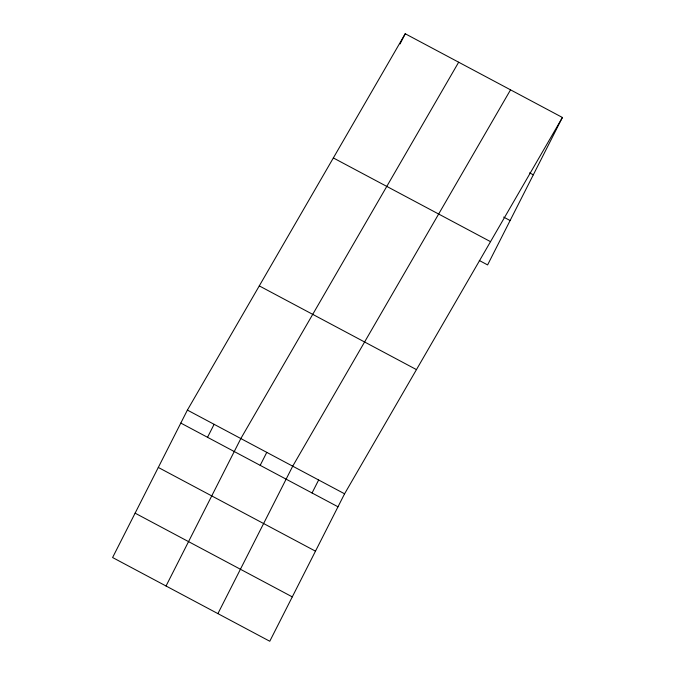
<?xml version="1.0" encoding="UTF-8"?>
<svg xmlns="http://www.w3.org/2000/svg" width="675" height="675" viewBox="0 0 675 675"><rect width="100%" height="100%" fill="white"/><g stroke="black" fill="none" stroke-linecap="round" stroke-linejoin="round"><path stroke-width="1.01" d="M187.397 410.088L112.598 557.533L269.772 641.25L344.579 493.805L562.402 117.467L405.228 33.75L187.397 410.088L344.579 493.805M400.047 43.951L405.228 33.75M207.529 437.307L214.118 424.313M166.042 585.993L240.84 438.548L458.663 62.218M260.187 465.353L266.777 452.36M217.907 613.626L292.714 466.18L510.536 89.843M312.052 492.978L318.642 479.993M562.402 117.467L487.603 264.912L479.267 260.474M529.597 172.851L533.301 174.825M503.626 217.088L510.114 220.539M333.34 157.942L490.523 241.658M259.284 285.896L416.458 369.613M180.816 423.073L337.989 506.79M158.304 467.446L315.478 551.163M135.11 513.16L292.283 596.877"/></g></svg>
